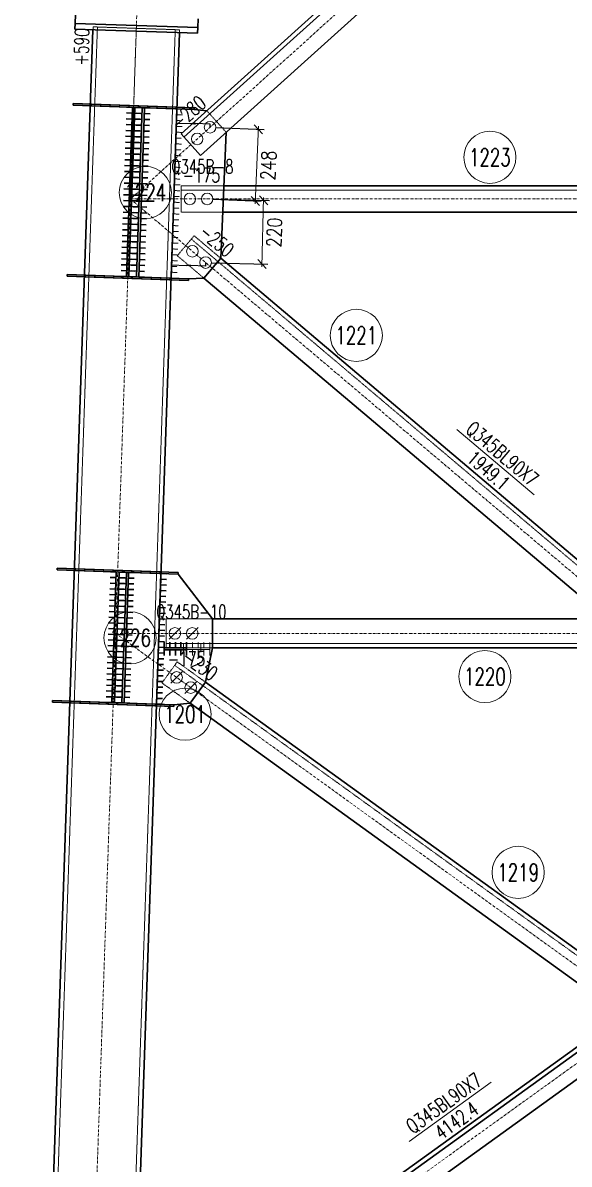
# Model space of a CAD drawing. Extents: x 4047 to 43290, y -150151 to -101862.
# Drawn here: x 38719 to 40606, y -141079 to -137136 of the extents above; entities that cross this region are included whole.
import ezdxf
from ezdxf.enums import TextEntityAlignment as Align

# ---------------------------------------------------------------- set-up
doc = ezdxf.new("R2010")
doc.units = 0
doc.header["$MEASUREMENT"] = 0
doc.linetypes.add('Dash', pattern=[2.75, 2, -0.75])
doc.linetypes.add('DashDot', pattern=[15.6, 9, -3, 0.6, -3])
doc.layers.get('0').update_dxf_attribs({"linetype": 'CONTINUOUS', "lineweight": 25})
doc.layers.get('Defpoints').update_dxf_attribs({"linetype": 'CONTINUOUS'})
doc.styles.add('DimFont', font='simplex.shx', dxfattribs={"width": 0.8, "bigfont": 'gbhzfs.shx'})
doc.styles.get("Standard").update_dxf_attribs({"font": 'simplex.shx', "width": 0.7, "height": 3, "bigfont": 'gbhzfs.shx'})
doc.dimstyles.new('DHDxfDimStyleOpen30', dxfattribs={"dimtxt": 2.5, "dimasz": 2.5, "dimexe": 1.25, "dimexo": 0.625, "dimtad": 2, "dimtxsty": 'DimFont', "dimblk": 'OPEN30', "dimblk1": 'OPEN30', "dimblk2": 'OPEN30', "dimcen": 2.5, "dimadec": 0, "dimazin": 0, "dimtfac": 1, "dimtmove": 0, "dimatfit": 3, "dimldrblk": 'OPEN30', "dimfxl": 0, "dimarcsym": 0})
doc.dimstyles.new('ISO-25$0', dxfattribs={"dimtxt": 2, "dimasz": 1.5, "dimexe": 1.25, "dimexo": 0.625, "dimtad": 1, "dimdsep": 46, "dimtxsty": 'Standard', "dimcen": 2.5, "dimclrd": 150, "dimclre": 2, "dimclrt": 6, "dimadec": 0, "dimazin": 0, "dimtfac": 1, "dimtmove": 0, "dimatfit": 0, "dimfxl": 0, "dimarcsym": 0})

# ---------------------------------------------------------------- blocks, each defined once
blk = doc.blocks.new('M20X55S')
at = {"color": 3, "linetype": 'Continuous', "lineweight": 13}
blk.add_line((-1, -1), (1, 1), dxfattribs=at)
blk.add_circle((0, 0), 1, dxfattribs=at)
blk = doc.blocks.new('M20X45S')
at = {"color": 3, "linetype": 'Continuous', "lineweight": 13}
blk.add_circle((0, 0), 1, dxfattribs=at)
blk = doc.blocks.new('*D202')
at = {"color": 2, "linetype": 'Continuous', "lineweight": -2}
for p, q in [((39249.1, -137492.4), (39249.5, -137481.5)), ((39365.8, -137496.4), (39366.1, -137485.5))]:
    blk.add_line(p, q, dxfattribs=at)
at = {"color": 150, "linetype": 'Continuous', "lineweight": -2}
for p, q in [((39249.7, -137481.7), (39300.9, -137483.5)), ((39366, -137485.7), (39314.7, -137483.9))]:
    blk.add_line(p, q, dxfattribs=at)
at = {"color": 150, "linetype": 'Continuous'}
for points in [[(39249.7, -137481.7), (39249.7, -137481.7), (39249.5, -137481.7)], [(39366, -137485.7), (39366, -137485.7), (39366.1, -137485.7)]]:
    blk.add_solid(points, dxfattribs=at)
at = {"layer": 'Defpoints', "color": 0, "linetype": 'Continuous'}
for p in [(39249.1, -137492.5), (39249.5, -137481.7), (39365.8, -137496.5)]:
    blk.add_point(p, dxfattribs=at)
at = {"color": 6, "linetype": 'Continuous', "insert": (39307.8, -137483.7), "char_height": 3, "attachment_point": 5}
blk.add_mtext('\\A1;116.7322', dxfattribs=at)
blk = doc.blocks.new('_OBLIQUE')
at = {"color": 0, "linetype": 'ByBlock', "lineweight": -2}
blk.add_line((-0.5, -0.5), (0.5, 0.5), dxfattribs=at)
blk = doc.blocks.new('*D203')
at = {"color": 0, "linetype": 'Continuous', "lineweight": 0}
blk.add_line((39550.8, -137739), (39544.9, -137978.6), dxfattribs=at)
at = {"color": 0, "linetype": 'Continuous', "lineweight": -2}
for p, q in [((39375.9, -137744.7), (39570.6, -137749.5)), ((39370.4, -137964.2), (39565.1, -137969.1))]:
    blk.add_line(p, q, dxfattribs=at)
at = {"layer": 'Defpoints', "color": 0, "linetype": 'Continuous'}
for p in [(39355.9, -137744.2), (39350.4, -137963.7), (39545.2, -137968.6)]:
    blk.add_point(p, dxfattribs=at)
at = {"color": 0, "linetype": 'Continuous', "lineweight": 0, "xscale": 30, "yscale": 30, "zscale": 30}
for p, rotation in [((39550.6, -137749), 88.58198375410136), ((39545.2, -137968.6), 268.5819837541014)]:
    blk.add_blockref('_OBLIQUE', p, dxfattribs=dict(at, rotation=rotation))
at = {"color": 6, "linetype": 'Continuous', "insert": (39587.9, -137859.8), "char_height": 50, "attachment_point": 5, "rotation": 88.582, "style": 'DimFont'}
blk.add_mtext('220', dxfattribs=at)
blk = doc.blocks.new('_OPEN30')
at = {"color": 0, "linetype": 'ByBlock', "lineweight": -2}
for p, q in [((-1, 0.27), (0, 0)), ((0, 0), (-1, -0.27)), ((0, 0), (-1, 0))]:
    blk.add_line(p, q, dxfattribs=at)
blk = doc.blocks.new('*D204')
at = {"color": 0, "linetype": 'Continuous', "lineweight": -2}
for p, q in [((39385.8, -137497.3), (39552.2, -137503.9)), ((39375.9, -137745), (39542.4, -137751.6))]:
    blk.add_line(p, q, dxfattribs=at)
at = {"color": 0, "linetype": 'Continuous', "lineweight": 0}
blk.add_line((39522, -137760.8), (39532.7, -137493.1), dxfattribs=at)
at = {"layer": 'Defpoints', "color": 0, "linetype": 'Continuous'}
for p in [(39365.8, -137496.5), (39532.3, -137503.1), (39355.9, -137744.2)]:
    blk.add_point(p, dxfattribs=at)
at = {"color": 0, "linetype": 'Continuous', "lineweight": 0, "xscale": 30, "yscale": 30, "zscale": 30}
for p, rotation in [((39532.3, -137503.1), 87.72952200322305), ((39522.4, -137750.8), 267.7295220032231)]:
    blk.add_blockref('_OBLIQUE', p, dxfattribs=dict(at, rotation=rotation))
at = {"color": 6, "linetype": 'Continuous', "insert": (39567.3, -137628.5), "char_height": 50, "attachment_point": 5, "rotation": 87.7295, "style": 'DimFont'}
blk.add_mtext('248', dxfattribs=at)
blk = doc.blocks.new('*D233')
at = {"color": 2, "linetype": 'Continuous', "lineweight": -2}
for p, q in [((39233.1, -137959.8), (39232.7, -137972.1)), ((39350.4, -137963.8), (39350, -137976.2))]:
    blk.add_line(p, q, dxfattribs=at)
at = {"color": 150, "linetype": 'Continuous', "lineweight": -2}
for p, q in [((39232.8, -137972), (39284.5, -137973.7)), ((39349.8, -137976), (39298.2, -137974.2))]:
    blk.add_line(p, q, dxfattribs=at)
at = {"color": 150, "linetype": 'Continuous'}
for points in [[(39232.8, -137971.9), (39232.8, -137972), (39232.7, -137972)], [(39349.9, -137975.9), (39349.8, -137976), (39350, -137976)]]:
    blk.add_solid(points, dxfattribs=at)
at = {"layer": 'Defpoints', "color": 0, "linetype": 'Continuous'}
for p in [(39232.7, -137972), (39233.1, -137959.7), (39350.4, -137963.7)]:
    blk.add_point(p, dxfattribs=at)
at = {"color": 6, "linetype": 'Continuous', "insert": (39291.3, -137974), "char_height": 3, "attachment_point": 5}
blk.add_mtext('\\A1;117.4376', dxfattribs=at)

msp = doc.modelspace()

# ---------------------------------------------------------------- linework, layer by layer
at = {"color": 2, "linetype": 'DashDot', "lineweight": 15}
for p, q in [((39354.73333, -130050.3487), (39090.88457, -137744.18072)), ((42533.53163, -134642.35624), (39090.88457, -137744.18072)), ((39111.10588, -137154.52735), (38847.25712, -144848.35938)), ((39090.85044, -137744.17792), (40865.39546, -139245.06297)), ((39090.88457, -137744.18072), (42639.90418, -137744.18072)), ((42691.37526, -139245.06319), (38946.76732, -141946.65232)), ((39039.4135, -139245.06319), (42784.02144, -141946.65232)), ((39039.41399, -139245.06354), (42691.37477, -139245.06354))]:
    msp.add_line(p, q, dxfattribs=at)
at = {"color": 7, "linetype": 'Continuous', "lineweight": 30}
for p, q in [((42342.94545, -134766.96326), (39275.47536, -137530.75335)), ((39097.56508, -137427.53857), (39077.57685, -137426.8531)), ((39105.56038, -137427.81275), (39125.54862, -137428.49822)), ((39096.18219, -137467.86377), (39076.19395, -137467.17831)), ((39096.87364, -137447.70117), (39076.8854, -137447.0157)), ((39104.86893, -137447.97536), (39124.85717, -137448.66082)), ((39131.08435, -137448.87438), (39111.61834, -137448.20682)), ((39131.7758, -137428.71177), (39112.30979, -137428.04421)), ((39138.87076, -137449.1414), (39158.33677, -137449.80896)), ((39139.56221, -137428.9788), (39159.02822, -137429.64635)), ((39095.49074, -137488.02638), (39075.50251, -137487.34091)), ((39103.48604, -137488.30056), (39123.47427, -137488.98603)), ((39104.17748, -137468.13796), (39124.16572, -137468.82343)), ((39129.70146, -137489.19958), (39110.23544, -137488.53203)), ((39130.39291, -137469.03698), (39110.92689, -137468.36942)), ((39137.48787, -137489.46661), (39156.95388, -137490.13417)), ((39138.17931, -137469.304), (39157.64533, -137469.97156)), ((39094.10785, -137528.35159), (39074.11961, -137527.66612)), ((39094.7993, -137508.18898), (39074.81106, -137507.50351)), ((39102.10314, -137528.62577), (39122.09138, -137529.31124)), ((39102.79459, -137508.46317), (39122.78283, -137509.14864)), ((39128.31856, -137529.52479), (39108.85255, -137528.85723)), ((39129.01001, -137509.36219), (39109.544, -137508.69463)), ((39136.10497, -137529.79182), (39155.57099, -137530.45937)), ((39136.79642, -137509.62921), (39156.26243, -137510.29677)), ((39092.72495, -137568.67679), (39072.73672, -137567.99133)), ((39093.4164, -137548.51419), (39073.42817, -137547.82872)), ((39100.72025, -137568.95098), (39120.70849, -137569.63645)), ((39101.4117, -137548.78838), (39121.39993, -137549.47384)), ((39126.93567, -137569.85), (39107.46966, -137569.18244)), ((39127.62712, -137549.6874), (39108.1611, -137549.01984)), ((39134.72208, -137570.11702), (39154.18809, -137570.78458)), ((39135.41352, -137549.95442), (39154.87954, -137550.62198)), ((39091.34206, -137609.002), (39071.35382, -137608.31653)), ((39092.03351, -137588.8394), (39072.04527, -137588.15393)), ((39099.33736, -137609.27619), (39119.32559, -137609.96166)), ((39100.0288, -137589.11358), (39120.01704, -137589.79905)), ((39125.55278, -137610.17521), (39106.08676, -137609.50765)), ((39126.24422, -137590.0126), (39106.77821, -137589.34504)), ((39133.33918, -137610.44223), (39152.8052, -137611.10979)), ((39134.03063, -137590.27963), (39153.49665, -137590.94719)), ((39089.95917, -137649.32721), (39069.97093, -137648.64174)), ((39090.65061, -137629.1646), (39070.66238, -137628.47914)), ((39097.95446, -137649.6014), (39117.9427, -137650.28686)), ((39098.64591, -137629.43879), (39118.63414, -137630.12426)), ((39124.16988, -137650.50042), (39104.70387, -137649.83286)), ((39124.86133, -137630.33781), (39105.39531, -137629.67025)), ((39131.95629, -137650.76744), (39151.4223, -137651.435)), ((39132.64774, -137630.60483), (39152.11375, -137631.27239)), ((39088.57627, -137689.65242), (39068.58804, -137688.96695)), ((39089.26772, -137669.48981), (39069.27948, -137668.80435)), ((39096.57157, -137689.9266), (39116.5598, -137690.61207)), ((39097.26301, -137669.764), (39117.25125, -137670.44947)), ((39122.78699, -137690.82562), (39103.32097, -137690.15806)), ((39123.47844, -137670.66302), (39104.01242, -137669.99546)), ((39130.57339, -137691.09265), (39150.03941, -137691.76021)), ((39131.26484, -137670.93004), (39150.73086, -137671.5976)), ((39087.19338, -137729.97762), (39067.20514, -137729.29216)), ((39087.88483, -137709.81502), (39067.89659, -137709.12955)), ((39095.18867, -137730.25181), (39115.17691, -137730.93728)), ((39095.88012, -137710.08921), (39115.86836, -137710.77467)), ((39121.40409, -137731.15083), (39101.93808, -137730.48327)), ((39122.09554, -137710.98823), (39102.62953, -137710.32067)), ((39129.1905, -137731.41785), (39148.65652, -137732.08541)), ((39129.88195, -137711.25525), (39149.34796, -137711.92281)), ((39085.81048, -137770.30283), (39065.82225, -137769.61736)), ((39086.50193, -137750.14023), (39066.51369, -137749.45476)), ((39093.80578, -137770.57702), (39113.79401, -137771.26249)), ((39094.49723, -137750.41442), (39114.48546, -137751.09988)), ((39120.0212, -137771.47604), (39100.55518, -137770.80848)), ((39120.71265, -137751.31344), (39101.24663, -137750.64588)), ((39127.80761, -137771.74306), (39147.27362, -137772.41062)), ((39128.49905, -137751.58046), (39147.96507, -137752.24802)), ((39084.42759, -137810.62804), (39064.43935, -137809.94257)), ((39085.11904, -137790.46544), (39065.1308, -137789.77997)), ((39092.42288, -137810.90223), (39112.41112, -137811.58769)), ((39093.11433, -137790.73962), (39113.10257, -137791.42509)), ((39118.63831, -137811.80125), (39099.17229, -137811.13369)), ((39119.32975, -137791.63864), (39099.86374, -137790.97108)), ((39126.42471, -137812.06827), (39145.89073, -137812.73583)), ((39127.11616, -137791.90567), (39146.58217, -137792.57322)), ((39083.0447, -137850.95325), (39063.05646, -137850.26778)), ((39083.73614, -137830.79064), (39063.74791, -137830.10518)), ((39091.03999, -137851.22744), (39111.02823, -137851.9129)), ((39091.73144, -137831.06483), (39111.71967, -137831.7503)), ((39117.25541, -137852.12645), (39097.7894, -137851.4589)), ((39117.94686, -137831.96385), (39098.48084, -137831.29629)), ((39125.04182, -137852.39348), (39144.50783, -137853.06104)), ((39125.73326, -137832.23087), (39145.19928, -137832.89843)), ((39081.6618, -137891.27846), (39061.67357, -137890.59299)), ((39082.35325, -137871.11585), (39062.36501, -137870.43038)), ((39089.6571, -137891.55264), (39109.64533, -137892.23811)), ((39090.34854, -137871.39004), (39110.33678, -137872.07551)), ((39115.87252, -137892.45166), (39096.4065, -137891.7841)), ((39116.56396, -137872.28906), (39097.09795, -137871.6215)), ((39123.65892, -137892.71869), (39143.12494, -137893.38624)), ((39124.35037, -137872.55608), (39143.81639, -137873.22364)), ((39080.27891, -137931.60366), (39060.29067, -137930.9182)), ((39080.97035, -137911.44106), (39060.98212, -137910.75559)), ((39088.2742, -137931.87785), (39108.26244, -137932.56332)), ((39088.96565, -137911.71525), (39108.95388, -137912.40071)), ((39114.48962, -137932.77687), (39095.02361, -137932.10931)), ((39115.18107, -137912.61427), (39095.71505, -137911.94671)), ((39122.27603, -137933.04389), (39141.74204, -137933.71145)), ((39122.96748, -137912.88129), (39142.43349, -137913.54885)), ((39078.89601, -137971.92887), (39058.90778, -137971.2434)), ((39079.58746, -137951.76627), (39059.59922, -137951.0808)), ((39086.89131, -137972.20306), (39106.87954, -137972.88853)), ((39087.58275, -137952.04045), (39107.57099, -137952.72592)), ((39113.10673, -137973.10208), (39093.64071, -137972.43452)), ((39113.79818, -137952.93947), (39094.33216, -137952.27192)), ((39120.89313, -137973.3691), (39140.35915, -137974.03666)), ((39121.58458, -137953.2065), (39141.0506, -137953.87406)), ((39077.51312, -138012.25408), (39057.52488, -138011.56861)), ((39078.20457, -137992.09148), (39058.21633, -137991.40601)), ((39085.50841, -138012.52827), (39105.49665, -138013.21373)), ((39086.19986, -137992.36566), (39106.1881, -137993.05113)), ((39111.72383, -138013.42729), (39092.25782, -138012.75973)), ((39112.41528, -137993.26468), (39092.94927, -137992.59712)), ((39119.51024, -138013.69431), (39138.97626, -138014.36187)), ((39120.20169, -137993.53171), (39139.6677, -137994.19926)), ((39041.51189, -139032.8731), (39021.52365, -139032.18763)), ((39051.50601, -139033.21583), (39071.49424, -139033.9013)), ((39076.72814, -139034.08079), (39057.26231, -139033.41324)), ((39084.51447, -139034.34781), (39103.98029, -139035.01536)), ((39196.09683, -139038.17436), (39216.08508, -139038.85983)), ((39040.16664, -139072.10056), (39020.17841, -139071.4151)), ((39040.83927, -139052.48683), (39020.85103, -139051.80136)), ((39050.16076, -139072.4433), (39070.149, -139073.12877)), ((39050.83338, -139052.82956), (39070.82162, -139053.51503)), ((39075.38289, -139073.30825), (39055.91706, -139072.6407)), ((39076.05551, -139053.69452), (39056.58969, -139053.02697)), ((39083.16922, -139073.57528), (39102.63504, -139074.24283)), ((39083.84184, -139053.96154), (39103.30767, -139054.62909)), ((39194.75158, -139077.40183), (39214.73983, -139078.0873)), ((39195.42421, -139057.7881), (39215.41246, -139058.47356)), ((39038.82139, -139111.32803), (39018.83316, -139110.64256)), ((39039.49402, -139091.7143), (39019.50578, -139091.02883)), ((39048.81551, -139111.67076), (39068.80375, -139112.35623)), ((39049.48813, -139092.05703), (39069.47637, -139092.7425)), ((39074.03764, -139112.53572), (39054.57181, -139111.86817)), ((39074.71026, -139092.92199), (39055.24444, -139092.25444)), ((39081.82397, -139112.80274), (39101.28979, -139113.47029)), ((39082.49659, -139093.18901), (39101.96242, -139093.85656)), ((39193.40634, -139116.6293), (39213.39458, -139117.31476)), ((39194.07896, -139097.01556), (39214.06721, -139097.70103)), ((39037.47614, -139150.5555), (39017.48791, -139149.87003)), ((39038.14877, -139130.94176), (39018.16053, -139130.2563)), ((39047.47026, -139150.89823), (39067.4585, -139151.5837)), ((39048.14289, -139131.2845), (39068.13112, -139131.96997)), ((39072.69239, -139151.76319), (39053.22656, -139151.09564)), ((39073.36501, -139132.14945), (39053.89919, -139131.4819)), ((39080.47872, -139152.03021), (39099.94455, -139152.69776)), ((39081.15134, -139132.41647), (39100.61717, -139133.08403)), ((39192.06109, -139155.85676), (39212.04934, -139156.54223)), ((39192.73371, -139136.24303), (39212.72196, -139136.9285)), ((39036.13089, -139189.78296), (39016.14266, -139189.0975)), ((39036.80352, -139170.16923), (39016.81528, -139169.48376)), ((39046.12501, -139190.1257), (39066.11325, -139190.81116)), ((39046.79764, -139170.51196), (39066.78587, -139171.19743)), ((39071.34714, -139190.99065), (39051.88132, -139190.3231)), ((39072.01977, -139171.37692), (39052.55394, -139170.70937)), ((39079.13347, -139191.25767), (39098.5993, -139191.92523)), ((39079.8061, -139171.64394), (39099.27192, -139172.31149)), ((39190.71584, -139195.08423), (39210.70409, -139195.7697)), ((39191.38846, -139175.4705), (39211.37671, -139176.15596)), ((39034.78565, -139229.01043), (39014.79741, -139228.32496)), ((39035.45827, -139209.3967), (39015.47003, -139208.71123)), ((39044.77976, -139229.35316), (39064.768, -139230.03863)), ((39045.45239, -139209.73943), (39065.44062, -139210.4249)), ((39070.00189, -139230.21812), (39050.53607, -139229.55057)), ((39070.67452, -139210.60439), (39051.20869, -139209.93683)), ((39077.78822, -139230.48514), (39097.25405, -139231.15269)), ((39078.46085, -139210.87141), (39097.92667, -139211.53896)), ((39189.37059, -139234.3117), (39209.35884, -139234.99716)), ((39190.04321, -139214.69796), (39210.03146, -139215.38343)), ((39033.4404, -139268.2379), (39013.45216, -139267.55243)), ((39034.11302, -139248.62416), (39014.12479, -139247.9387)), ((39043.43452, -139268.58063), (39063.42275, -139269.2661)), ((39044.10714, -139248.9669), (39064.09538, -139249.65236)), ((39068.65664, -139269.44559), (39049.19082, -139268.77803)), ((39069.32927, -139249.83185), (39049.86344, -139249.1643)), ((39076.44297, -139269.71261), (39095.9088, -139270.38016)), ((39077.1156, -139250.09887), (39096.58142, -139250.76643)), ((39188.02534, -139273.53916), (39208.01359, -139274.22463)), ((39188.69796, -139253.92543), (39208.68621, -139254.6109)), ((39207.16917, -139295.32469), (39207.16904, -139275.33055)), ((39226.57063, -139295.32456), (39226.5705, -139275.33043)), ((39245.97209, -139295.32443), (39245.97196, -139275.3303)), ((39265.37355, -139295.32431), (39265.37342, -139275.33018)), ((39284.77502, -139295.32418), (39284.77489, -139275.33005)), ((39032.09515, -139307.46536), (39012.10691, -139306.7799)), ((39032.76777, -139287.85163), (39012.77954, -139287.16616)), ((39042.08927, -139307.8081), (39062.0775, -139308.49356)), ((39042.76189, -139288.19436), (39062.75013, -139288.87983)), ((39067.31139, -139308.67305), (39047.84557, -139308.0055)), ((39067.98402, -139289.05932), (39048.51819, -139288.39177)), ((39075.09773, -139308.94007), (39094.56355, -139309.60763)), ((39075.77035, -139289.32634), (39095.23618, -139289.99389)), ((39186.68009, -139312.76663), (39206.66834, -139313.4521)), ((39187.35272, -139293.1529), (39207.34097, -139293.83836)), ((39207.16921, -139301.32293), (39207.16934, -139321.31706)), ((39226.57067, -139301.3228), (39226.5708, -139321.31693)), ((39245.97213, -139301.32267), (39245.97226, -139321.31681)), ((39265.37359, -139301.32255), (39265.37372, -139321.31668)), ((39284.77505, -139301.32242), (39284.77518, -139321.31655)), ((39030.7499, -139346.69283), (39010.76166, -139346.00736)), ((39031.42252, -139327.0791), (39011.43429, -139326.39363)), ((39040.74402, -139347.03556), (39060.73225, -139347.72103)), ((39041.41664, -139327.42183), (39061.40488, -139328.1073)), ((39065.96615, -139347.90052), (39046.50032, -139347.23297)), ((39066.63877, -139328.28679), (39047.17294, -139327.61923)), ((39073.75248, -139348.16754), (39093.2183, -139348.83509)), ((39074.4251, -139328.55381), (39093.89093, -139329.22136)), ((42487.29914, -139355.30354), (39127.90293, -141778.97737)), ((39185.33484, -139351.99409), (39205.32309, -139352.67956)), ((39186.00747, -139332.38036), (39205.99572, -139333.06583)), ((39029.40465, -139385.9203), (39009.41641, -139385.23483)), ((39030.07728, -139366.30656), (39010.08904, -139365.6211)), ((39039.39877, -139386.26303), (39059.387, -139386.9485)), ((39040.07139, -139366.6493), (39060.05963, -139367.33476)), ((39064.6209, -139387.12799), (39045.15507, -139386.46043)), ((39065.29352, -139367.51425), (39045.8277, -139366.8467)), ((39072.40723, -139387.39501), (39091.87305, -139388.06256)), ((39073.07985, -139367.78127), (39092.54568, -139368.44883)), ((39183.98959, -139391.22156), (39203.97784, -139391.90703)), ((39184.66222, -139371.60783), (39204.65047, -139372.2933)), ((39028.0594, -139425.14776), (39008.07117, -139424.4623)), ((39028.73203, -139405.53403), (39008.74379, -139404.84856)), ((39038.05352, -139425.4905), (39058.04176, -139426.17596)), ((39038.72614, -139405.87676), (39058.71438, -139406.56223)), ((39063.27565, -139426.35545), (39043.80982, -139425.6879)), ((39063.94827, -139406.74172), (39044.48245, -139406.07417)), ((39071.06198, -139426.62247), (39090.5278, -139427.29003)), ((39071.7346, -139407.00874), (39091.20043, -139407.67629)), ((39182.64434, -139430.44903), (39202.63259, -139431.1345)), ((39183.31697, -139410.83529), (39203.30522, -139411.52076)), ((39026.71415, -139464.37523), (39006.72592, -139463.68976)), ((39027.38678, -139444.7615), (39007.39854, -139444.07603)), ((39036.70827, -139464.71796), (39056.69651, -139465.40343)), ((39037.3809, -139445.10423), (39057.36913, -139445.7897)), ((39061.9304, -139465.58292), (39042.46457, -139464.91537)), ((39062.60302, -139445.96919), (39043.1372, -139445.30163)), ((39069.71673, -139465.84994), (39089.18256, -139466.51749)), ((39070.38935, -139446.23621), (39089.85518, -139446.90376)), ((39181.2991, -139469.67649), (39201.28735, -139470.36196)), ((39181.97172, -139450.06276), (39201.95997, -139450.74823)), ((39026.04153, -139483.98896), (39006.05329, -139483.30349)), ((39036.03565, -139484.3317), (39056.02388, -139485.01716)), ((39061.25778, -139485.19665), (39041.79195, -139484.5291)), ((39069.04411, -139485.46367), (39088.50993, -139486.13123)), ((39180.62647, -139489.29023), (39200.61472, -139489.9757))]:
    msp.add_line(p, q, dxfattribs=at)
at = {"color": 1, "linetype": 'Dash', "lineweight": 20}
for p, q in [((38976.6849, -137149.91758), (38733.74291, -144234.10798)), ((38961.35098, -137159.39761), (38961.69371, -137149.40348)), ((38961.69371, -137149.40348), (39260.51805, -137159.65123)), ((39245.52686, -137159.13712), (39002.58487, -144243.32753)), ((39260.51805, -137159.65123), (39260.17531, -137169.64535)), ((39250.45917, -137452.96816), (39270.44742, -137453.65363)), ((39251.15062, -137432.80556), (39271.13887, -137433.49103)), ((39251.15062, -137432.80556), (39310.97801, -137434.85725)), ((39354.58569, -137439.28448), (39421.5232, -137513.57695)), ((39249.07627, -137493.29337), (39269.06452, -137493.97884)), ((39249.76772, -137473.13077), (39269.75597, -137473.81623)), ((39247.69338, -137533.61858), (39267.68163, -137534.30404)), ((39248.38483, -137513.45597), (39268.37308, -137514.14144)), ((39246.31049, -137573.94378), (39266.29874, -137574.62925)), ((39247.00193, -137553.78118), (39266.99018, -137554.46665)), ((39244.92759, -137614.26899), (39264.91584, -137614.95446)), ((39245.61904, -137594.10639), (39265.60729, -137594.79186)), ((39243.5447, -137654.5942), (39263.53295, -137655.27967)), ((39244.23614, -137634.4316), (39264.22439, -137635.11706)), ((39242.1618, -137694.91941), (39262.15005, -137695.60488)), ((39242.85325, -137674.7568), (39262.8415, -137675.44227)), ((39265.88457, -137789.18072), (39265.88457, -137699.18072)), ((39265.88457, -137699.18072), (39413.37361, -137699.18072)), ((39240.77891, -137735.24462), (39260.76716, -137735.93008)), ((39241.47036, -137715.08201), (39261.45861, -137715.76748)), ((39265.88457, -137714.18072), (42464.90418, -137714.18072)), ((39239.39601, -137775.56982), (39259.38426, -137776.25529)), ((39240.08746, -137755.40722), (39260.07571, -137756.09269)), ((39238.01312, -137815.89503), (39258.00137, -137816.5805)), ((39238.70457, -137795.73243), (39258.69282, -137796.4179)), ((39409.42185, -137789.18072), (39265.88457, -137789.18072)), ((39236.63023, -137856.22024), (39256.61848, -137856.90571)), ((39237.32167, -137836.05764), (39257.30992, -137836.7431)), ((39235.24733, -137896.54545), (39255.23558, -137897.23092)), ((39235.93878, -137876.38284), (39255.92703, -137877.06831)), ((39252.67156, -137939.98112), (39310.79172, -137871.26397)), ((39301.10503, -137882.71683), (40789.32824, -139141.43494)), ((39310.79172, -137871.26397), (39402.41507, -137948.75769)), ((39233.86444, -137936.87066), (39253.85269, -137937.55612)), ((39234.55588, -137916.70805), (39254.54413, -137917.39352)), ((39344.2948, -138017.47476), (39252.67156, -137939.98112)), ((39232.48154, -137977.19586), (39252.46979, -137977.88133)), ((39233.17299, -137957.03326), (39253.16124, -137957.71873)), ((39231.09865, -138017.52107), (39251.0869, -138018.20654)), ((39290.92605, -138019.57276), (39231.09865, -138017.52107)), ((39231.7901, -137997.35847), (39251.77835, -137998.04394)), ((39196.09683, -139038.17436), (39255.92423, -139040.22606)), ((39214.41399, -139195.06354), (39214.41399, -139295.06354)), ((39374.41399, -139195.06354), (39214.41399, -139195.06354)), ((39207.17482, -139295.06354), (39207.17482, -139275.0753)), ((39214.41399, -139280.06354), (42516.37477, -139280.06354)), ((39226.82972, -139295.06354), (39226.82972, -139275.0753)), ((39246.48461, -139295.06354), (39246.48461, -139275.0753)), ((39266.13951, -139295.06354), (39266.13951, -139275.0753)), ((39285.7944, -139295.06354), (39285.7944, -139275.0753)), ((39305.4493, -139295.06354), (39305.4493, -139275.0753)), ((39325.1042, -139295.06354), (39325.1042, -139275.0753)), ((39344.75909, -139295.06354), (39344.75909, -139275.0753)), ((39364.41399, -139295.06354), (39364.41399, -139275.0753)), ((39207.17482, -139295.06354), (39207.17482, -139301.06001)), ((39364.41399, -139295.06354), (39207.17482, -139295.06354)), ((39207.17482, -139301.06001), (39207.17482, -139321.04825)), ((39207.17482, -139301.06001), (39364.41399, -139301.06001)), ((39214.41399, -139295.06354), (39374.41399, -139295.06354)), ((39226.82972, -139301.06001), (39226.82972, -139321.04825)), ((39246.48461, -139301.06001), (39246.48461, -139321.04825)), ((39266.13951, -139301.06001), (39266.13951, -139321.04825)), ((39285.7944, -139301.06001), (39285.7944, -139321.04825)), ((39305.4493, -139301.06001), (39305.4493, -139321.04825)), ((39325.1042, -139301.06001), (39325.1042, -139321.04825)), ((39344.75909, -139301.06001), (39344.75909, -139321.04825)), ((39364.41399, -139301.06001), (39364.41399, -139295.06354)), ((39364.41399, -139301.06001), (39364.41399, -139321.04825)), ((39199.60826, -139416.12644), (39252.26589, -139343.13896)), ((39243.48962, -139355.30354), (42602.88582, -141778.97737)), ((39252.26589, -139343.13896), (39349.58303, -139413.34949)), ((39296.92539, -139486.33698), (39199.60826, -139416.12644)), ((39240.45387, -139491.34192), (39180.62647, -139489.29023))]:
    msp.add_line(p, q, dxfattribs=at)
at = {"color": 7, "linetype": 'Continuous', "lineweight": 13}
for p, q in [((40217.75715, -138540.13385), (40484.99084, -138766.15631)), ((40336.96415, -140795.70876), (40053.12392, -141000.48845))]:
    msp.add_line(p, q, dxfattribs=at)
at = {"color": 7, "linetype": 'Continuous', "lineweight": 30}
for points in [[(42332.90483, -134755.81939), (39265.43473, -137519.60948)], [(39332.37224, -137593.90195), (42399.84233, -134830.11186)], [(38900.60136, -137107.28489), (38899.57316, -137137.26727)], [(38899.57316, -137137.26727), (38898.88769, -137157.25552)], [(39323.32406, -137151.79919), (38899.57316, -137137.26727)], [(38899.57316, -137137.26727), (39323.32406, -137151.79919)], [(39322.63859, -137171.78744), (39323.32406, -137151.79919)], [(39323.32406, -137151.79919), (39324.35226, -137121.81681)], [(38719.09446, -144223.59976), (38961.35098, -137159.39761)], [(38898.88769, -137157.25552), (39322.63859, -137171.78744)], [(39260.17531, -137169.64535), (39017.9188, -144233.8475)], [(38892.71264, -137414.50992), (38892.50699, -137420.5064)], [(38892.50699, -137420.5064), (39248.82079, -137432.72566)], [(39249.02643, -137426.72918), (38892.71264, -137414.50992)], [(38953.5126, -137422.5985), (38953.71824, -137416.60202)], [(39310.97801, -137434.85725), (38953.5126, -137422.5985)], [(38953.71824, -137416.60202), (39311.18365, -137428.86078)], [(39097.56508, -137427.53857), (39077.51312, -138012.25408)], [(39085.50841, -138012.52827), (39105.56038, -137427.81275)], [(39105.56038, -137427.81275), (39097.56508, -137427.53857)], [(39248.82079, -137432.72566), (39249.02643, -137426.72918)], [(39131.7758, -137428.71177), (39111.72383, -138013.42729)], [(39119.51024, -138013.69431), (39139.56221, -137428.9788)], [(39139.56221, -137428.9788), (39131.7758, -137428.71177)], [(39231.09865, -138017.52107), (39251.15062, -137432.80556)], [(39311.18365, -137428.86078), (39310.97801, -137434.85725)], [(39310.97801, -137434.85725), (39311.11537, -137434.86196)], [(39311.11537, -137434.86196), (39354.58569, -137439.28448)], [(39265.43473, -137519.60948), (39332.37224, -137593.90195)], [(39421.5232, -137513.57695), (39402.41504, -137948.75825)], [(39413.37361, -137699.18072), (42317.41514, -137699.18072)], [(42321.36691, -137789.18072), (39409.42185, -137789.18072)], [(39402.41504, -137948.75825), (39344.29545, -138017.47473)], [(39402.41507, -137948.75769), (40707.39292, -139052.48948)], [(38872.45503, -138005.22191), (38872.24939, -138011.21839)], [(38872.24939, -138011.21839), (39228.56318, -138023.43765)], [(39228.76882, -138017.44117), (38872.45503, -138005.22191)], [(38933.25499, -138013.31048), (38933.46063, -138007.31401)], [(39290.7204, -138025.56924), (38933.25499, -138013.31048)], [(38933.46063, -138007.31401), (39290.92605, -138019.57276)], [(39077.51312, -138012.25408), (39085.50841, -138012.52827)], [(39111.72383, -138013.42729), (39119.51024, -138013.69431)], [(39228.56318, -138023.43765), (39228.76882, -138017.44117)], [(39344.29545, -138017.47473), (39291.0634, -138019.57748)], [(40649.27303, -139121.20686), (39344.2948, -138017.47476)], [(39290.92605, -138019.57276), (39290.7204, -138025.56924)], [(39291.0634, -138019.57748), (39290.92605, -138019.57276)], [(38837.65853, -139019.87872), (38837.45289, -139025.87519)], [(38837.45289, -139025.87519), (39193.77323, -139038.09468)], [(39193.97887, -139032.0982), (38837.65853, -139019.87872)], [(38898.45881, -139027.9673), (38898.66445, -139021.97083)], [(39255.92423, -139040.22606), (38898.45881, -139027.9673)], [(38898.66445, -139021.97083), (39256.12987, -139034.22958)], [(39041.51189, -139032.8731), (39026.04153, -139483.98896)], [(39036.03565, -139484.3317), (39051.50601, -139033.21583)], [(39051.50601, -139033.21583), (39041.51189, -139032.8731)], [(39061.25778, -139485.19665), (39076.72814, -139034.08079)], [(39084.51447, -139034.34781), (39069.04411, -139485.46367)], [(39076.72814, -139034.08079), (39084.51447, -139034.34781)], [(39180.62647, -139489.29023), (39196.09683, -139038.17436)], [(39193.77323, -139038.09468), (39193.97887, -139032.0982)], [(39256.12987, -139034.22958), (39255.92423, -139040.22606)], [(39255.92423, -139040.22606), (39256.06158, -139040.23077)], [(39256.06158, -139040.23077), (39374.41399, -139195.06354)], [(40681.01363, -139195.06354), (39374.41399, -139195.06354)], [(39374.41399, -139195.06354), (39374.41399, -139295.06354)], [(39284.77502, -139295.32418), (39207.16917, -139295.32469)], [(39207.16917, -139295.32469), (39207.16921, -139301.32293)], [(39207.16921, -139301.32293), (39284.77505, -139301.32242)], [(39284.77505, -139301.32242), (39284.77502, -139295.32418)], [(39374.41399, -139295.06354), (39349.58303, -139413.34949)], [(39374.41399, -139295.06354), (42356.37477, -139295.06354)], [(42478.52286, -139343.13896), (39119.12666, -141766.81279)], [(39171.7843, -141839.80028), (42531.1805, -139416.12644)], [(39349.58303, -139413.34949), (39296.92539, -139486.33698)], [(39349.58303, -139413.34949), (40865.39438, -140506.94848)], [(38821.98252, -139476.99106), (38821.77688, -139482.98753)], [(39178.30287, -139489.21054), (38821.98252, -139476.99106)], [(38821.77688, -139482.98753), (39178.09723, -139495.20702)], [(38882.78281, -139485.07964), (38882.98845, -139479.08317)], [(39240.24823, -139497.3384), (38882.78281, -139485.07964)], [(38882.98845, -139479.08317), (39240.45387, -139491.34192)], [(39026.04153, -139483.98896), (39036.03565, -139484.3317)], [(39069.04411, -139485.46367), (39061.25778, -139485.19665)], [(39178.09723, -139495.20702), (39178.30287, -139489.21054)], [(39240.45387, -139491.34192), (39240.24823, -139497.3384)], [(39240.59122, -139491.34663), (39240.45387, -139491.34192)], [(39296.92539, -139486.33698), (39240.59122, -139491.34663)], [(40788.48246, -140562.43744), (39296.92539, -139486.33698)]]:
    msp.add_lwpolyline(points, dxfattribs=at)
at = {"color": 3, "linetype": 'Continuous', "lineweight": 20}
for points in [[(39274.41399, -139310.06354), (39274.41399, -139280.06354)], [(39334.41399, -139310.06354), (39334.41399, -139280.06354)]]:
    msp.add_lwpolyline(points, dxfattribs=at)
at = {"color": 7, "linetype": 'Continuous', "lineweight": 13}
for centre in [(40332.22444, -137600.18072), (39142.1828, -137721.77025), (39870.7983, -138215.2478), (39089.41982, -139260.33923), (40315.06758, -139394.06354), (39279.47863, -139524.47537), (40429.98803, -140070.744)]:
    msp.add_circle(centre, 90, dxfattribs=at)

# ---------------------------------------------------------------- block references
at = {"color": 3, "linetype": 'Continuous', "lineweight": 13, "xscale": 20, "yscale": 20, "zscale": 20}
for name, p in [('M20X45S', (39365.76671, -137496.51197)), ('M20X45S', (39321.19122, -137536.67447)), ('M20X45S', (39295.88457, -137744.18072)), ('M20X45S', (39355.88457, -137744.18072)), ('M20X45S', (39304.63802, -137924.99643)), ('M20X45S', (39350.4495, -137963.74314)), ('M20X55S', (39244.41399, -139245.06354)), ('M20X55S', (39304.41399, -139245.06354)), ('M20X55S', (39250.26673, -139397.1856)), ('M20X55S', (39298.92505, -139432.29069))]:
    msp.add_blockref(name, p, dxfattribs=at)

# ---------------------------------------------------------------- texts
at = {"color": 7, "linetype": 'Continuous', "lineweight": 13, "width": 0.7}
for s, rotation, p in [('+590', 88.03589448, (38921.8166, -137218.0771)), ('-280', 42.01884713, (39292.3379, -137444.89356)), ('-250', 319.77593162, (39388.45519, -137887.83631)), ('Q345BL90X7', 319.77593162, (40375.59072, -138624.51293)), ('1949.1', 319.77593162, (40327.15726, -138681.77723)), ('-230', 324.1910156, (39330.97462, -139353.68344)), ('Q345BL90X7', 35.8089844, (40173.10335, -140867.68715)), ('4142.4', 35.8089844, (40216.98471, -140928.51006))]:
    msp.add_text(s, height=50, rotation=rotation, dxfattribs=at).set_placement(p, align=Align.MIDDLE_CENTER)
for s, height, p in [('1223', 60, (40332.22444, -137600.18072)), ('-175', 50, (39335.88457, -137661.68072)), ('1224', 60, (39142.1828, -137721.77025)), ('1221', 60, (39870.7983, -138215.2478)), ('1226', 60, (39089.41982, -139260.33923)), ('-175', 50, (39284.41399, -139332.56354)), ('1220', 60, (40315.06758, -139394.06354)), ('1201', 60, (39279.47863, -139524.47537)), ('1219', 60, (40429.98803, -140070.744))]:
    msp.add_text(s, height=height, dxfattribs=at).set_placement(p, align=Align.MIDDLE_CENTER)
for s, p in [('Q345B-8', (39232.1828, -137631.77025)), ('Q345B-10', (39179.41982, -139170.33923))]:
    msp.add_text(s, height=48, dxfattribs=at).set_placement(p, align=Align.MIDDLE_LEFT)

# ---------------------------------------------------------------- dimensions: what is measured, and where the dimension line sits
at = {"color": 3, "linetype": 'Continuous'}
for p1, p2, distance, dimstyle, override, picture, middle in [((39365.76671, -137496.51197), (39249.1031, -137492.51116), -10.80443, 'ISO-25$0', {"dimtxt": 0.18, "dimasz": 0.18, "dimexe": 0.18, "dimexo": 0.0625, "dimgap": 0.09, "dimtad": 0, "dimtih": 1, "dimtoh": 1, "dimdec": 4, "dimzin": 0, "dimcen": 0.09, "dimtdec": 4, "dimtofl": 0, "dimtolj": 1, "dimtzin": 0}, '*D202', (39307.80521, -137483.71348)), ((39355.94706, -137744.18227), (39365.76671, -137496.51197), -166.62835, 'DHDxfDimStyleOpen30', {"dimtxt": 50, "dimasz": 30, "dimexe": 20, "dimexo": 20, "dimgap": 15, "dimdec": 0, "dimblk1": 'OBLIQUE', "dimblk2": 'OBLIQUE', "dimsah": 1, "dimdle": 10, "dimclrt": 6, "dimlwd": 0}, '*D204', (39567.32302, -137628.5331)), ((39355.88457, -137744.18072), (39350.4495, -137963.74314), 194.7644, 'DHDxfDimStyleOpen30', {"dimtxt": 50, "dimasz": 30, "dimexe": 20, "dimexo": 20, "dimgap": 15, "dimdec": 0, "dimblk1": 'OBLIQUE', "dimblk2": 'OBLIQUE', "dimsah": 1, "dimdle": 10, "dimclrt": 6, "dimlwd": 0}, '*D203', (39587.85955, -137859.77153)), ((39350.4495, -137963.74314), (39233.08092, -137959.71815), 12.24689, 'ISO-25$0', {"dimtxt": 0.18, "dimasz": 0.18, "dimexe": 0.18, "dimexo": 0.0625, "dimgap": 0.09, "dimtad": 0, "dimtih": 1, "dimtoh": 1, "dimdec": 4, "dimzin": 0, "dimcen": 0.09, "dimtdec": 4, "dimtofl": 0, "dimtolj": 1, "dimtzin": 0}, '*D233', (39291.34547, -137973.97034))]:
    dim = msp.add_aligned_dim(p1=p1, p2=p2, distance=distance, dimstyle=dimstyle, override=override, dxfattribs=at)
    dim.commit()
    dim.dimension.update_dxf_attribs({"geometry": picture, "text_midpoint": middle})

doc.saveas('drawing.dxf')
